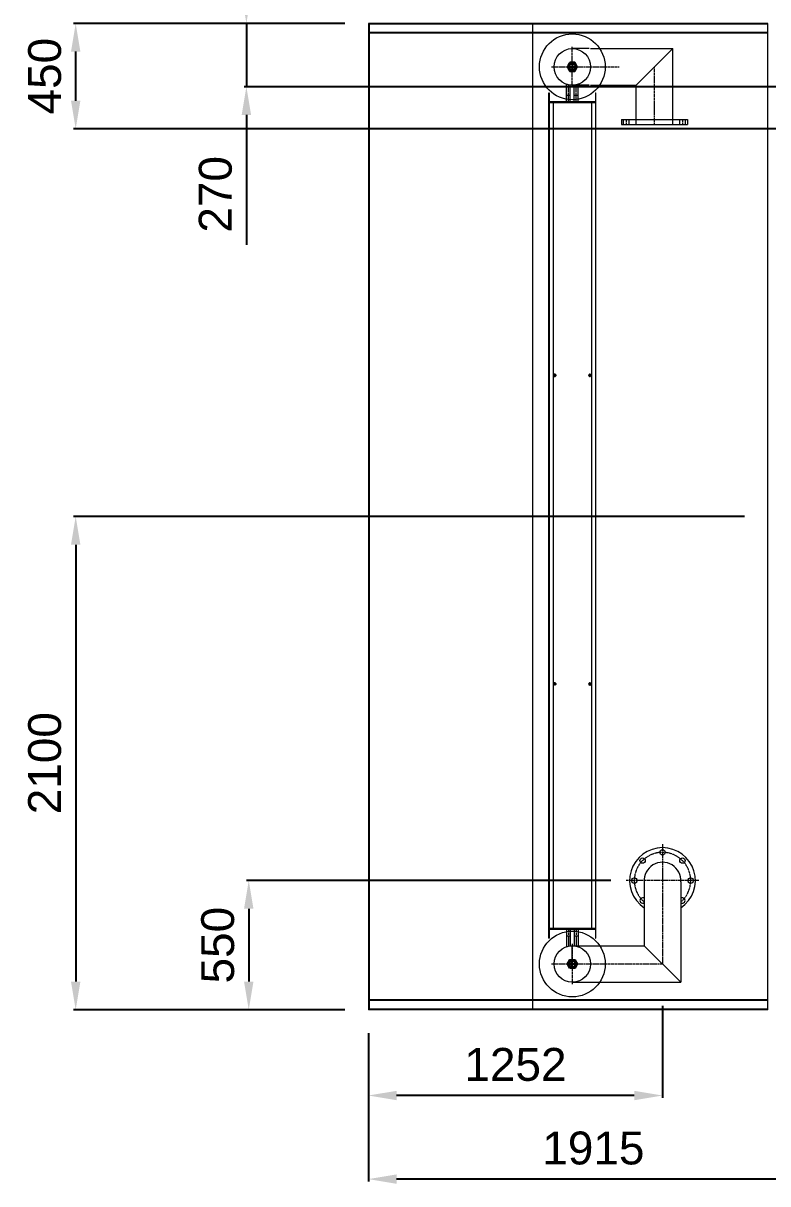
# Model space of a CAD drawing. Header units: millimetres. Extents: x -662582 to 33115, y -140469 to 24125.
# Drawn here: x 9844 to 13013, y 15879 to 20820 of the extents above; entities that cross this region are included whole.
import ezdxf

# ---------------------------------------------------------------- set-up
doc = ezdxf.new("R2010")
doc.units = ezdxf.units.MM
doc.linetypes.add('CENTER', pattern=[2, 1.25, -0.25, 0.25, -0.25])
doc.linetypes.add('HIDDEN', pattern=[0.375, 0.25, -0.125])
doc.styles.get("Standard").update_dxf_attribs({"font": 'arial.ttf'})
doc.dimstyles.new('1.40', dxfattribs={"dimscale": 20, "dimtxt": 1.5, "dimasz": 1, "dimexe": 0.5, "dimexo": 0.5, "dimgap": 0.5, "dimtad": 1, "dimdec": 0, "dimzin": 0, "dimdsep": 46, "dimtxsty": 'Standard', "dimcen": 0, "dimclrd": 2, "dimclre": 2, "dimclrt": 3, "dimadec": 0, "dimazin": 0, "dimtfac": 1, "dimtdec": 0, "dimtmove": 0, "dimatfit": 0, "dimfxl": 1, "dimtolj": 1, "dimtzin": 0, "dimlwd": -1, "dimlwe": -1, "dimarcsym": 0})

# ---------------------------------------------------------------- blocks, each defined once
blk = doc.blocks.new('*D443')
at = {"color": 2, "transparency": 16777216}
for p, q in [((12913.9, 18719.5), (10057.3, 18719.5)), ((10067.3, 18599.5), (10067.3, 16739.5)), ((11213.2, 16619.5), (10057.3, 16619.5))]:
    blk.add_line(p, q, dxfattribs=at)
for points in [[(10047.3, 18599.5), (10087.3, 18599.5), (10067.3, 18719.5)], [(10047.3, 16739.5), (10087.3, 16739.5), (10067.3, 16619.5)]]:
    blk.add_solid(points, dxfattribs=at)
at = {"layer": 'Defpoints', "color": 0, "transparency": 16777216}
for p in [(13013.9, 18719.5), (10067.3, 16619.5), (11313.2, 16619.5)]:
    blk.add_point(p, dxfattribs=at)
at = {"color": 3, "lineweight": 20, "transparency": 16777216, "insert": (9935.8, 17669.5), "char_height": 140, "attachment_point": 5, "rotation": 90}
blk.add_mtext('\\A1;2100', dxfattribs=at)
blk = doc.blocks.new('*D444')
at = {"color": 2, "transparency": 16777216}
for p, q in [((12565.1, 16636.7), (12565.1, 16244.5)), ((11313.2, 16519.5), (11313.2, 16244.5)), ((12445.1, 16254.5), (11433.2, 16254.5))]:
    blk.add_line(p, q, dxfattribs=at)
for points in [[(11433.2, 16274.5), (11433.2, 16234.5), (11313.2, 16254.5)], [(12445.1, 16274.5), (12445.1, 16234.5), (12565.1, 16254.5)]]:
    blk.add_solid(points, dxfattribs=at)
at = {"layer": 'Defpoints', "color": 0, "transparency": 16777216}
for p in [(12565.1, 16736.7), (11313.2, 16619.5), (11313.2, 16254.5)]:
    blk.add_point(p, dxfattribs=at)
at = {"color": 3, "lineweight": 20, "transparency": 16777216, "insert": (11939.2, 16386), "char_height": 140, "attachment_point": 5}
blk.add_mtext('\\A1;1252', dxfattribs=at)
blk = doc.blocks.new('*D445')
at = {"color": 2, "transparency": 16777216}
for p, q in [((12345.1, 17169.9), (10793.9, 17169.9)), ((10803.9, 17049.9), (10803.9, 16739.5)), ((11213.2, 16619.5), (10793.9, 16619.5))]:
    blk.add_line(p, q, dxfattribs=at)
for points in [[(10783.9, 17049.9), (10823.9, 17049.9), (10803.9, 17169.9)], [(10783.9, 16739.5), (10823.9, 16739.5), (10803.9, 16619.5)]]:
    blk.add_solid(points, dxfattribs=at)
at = {"layer": 'Defpoints', "color": 0, "transparency": 16777216}
for p in [(12445.1, 17169.9), (10803.9, 16619.5), (11313.2, 16619.5)]:
    blk.add_point(p, dxfattribs=at)
at = {"color": 3, "lineweight": 20, "transparency": 16777216, "insert": (10672.4, 16894.7), "char_height": 140, "attachment_point": 5, "rotation": 90}
blk.add_mtext('\\A1;550', dxfattribs=at)
blk = doc.blocks.new('*D449')
at = {"color": 2, "transparency": 16777216}
for p, q in [((13228.4, 18405), (13228.4, 15888.6)), ((11313.2, 16519.5), (11313.2, 15888.6)), ((13108.4, 15898.6), (11433.2, 15898.6))]:
    blk.add_line(p, q, dxfattribs=at)
for points in [[(11433.2, 15918.6), (11433.2, 15878.6), (11313.2, 15898.6)], [(13108.4, 15918.6), (13108.4, 15878.6), (13228.4, 15898.6)]]:
    blk.add_solid(points, dxfattribs=at)
at = {"layer": 'Defpoints', "color": 0, "transparency": 16777216}
for p in [(13228.4, 18505), (11313.2, 16619.5), (11313.2, 15898.6)]:
    blk.add_point(p, dxfattribs=at)
at = {"color": 3, "lineweight": 20, "transparency": 16777216, "insert": (12270.8, 16030.1), "char_height": 140, "attachment_point": 5}
blk.add_mtext('\\A1;1915', dxfattribs=at)
blk = doc.blocks.new('*D450')
at = {"color": 2, "transparency": 16777216}
for p, q in [((11313.2, 20919.5), (11313.2, 21344.2)), ((13038.4, 21334.2), (11433.2, 21334.2)), ((13158.4, 20676), (13158.4, 21344.2))]:
    blk.add_line(p, q, dxfattribs=at)
for points in [[(11433.2, 21354.2), (11433.2, 21314.2), (11313.2, 21334.2)], [(13038.4, 21354.2), (13038.4, 21314.2), (13158.4, 21334.2)]]:
    blk.add_solid(points, dxfattribs=at)
at = {"layer": 'Defpoints', "color": 0, "transparency": 16777216}
for p in [(11313.2, 21334.2), (11313.2, 20819.5), (13158.4, 20576)]:
    blk.add_point(p, dxfattribs=at)
at = {"color": 3, "lineweight": 20, "transparency": 16777216, "insert": (12235.8, 21465.7), "char_height": 140, "attachment_point": 5}
blk.add_mtext('\\A1;1845', dxfattribs=at)
blk = doc.blocks.new('*D453')
at = {"color": 2, "transparency": 16777216}
for p, q in [((11313.2, 20919.5), (11313.2, 21819.7)), ((13238.4, 21809.7), (11433.2, 21809.7)), ((13358.4, 20470), (13358.4, 21819.7))]:
    blk.add_line(p, q, dxfattribs=at)
for points in [[(11433.2, 21829.7), (11433.2, 21789.7), (11313.2, 21809.7)], [(13238.4, 21829.7), (13238.4, 21789.7), (13358.4, 21809.7)]]:
    blk.add_solid(points, dxfattribs=at)
at = {"layer": 'Defpoints', "color": 0, "transparency": 16777216}
for p in [(11313.2, 21809.7), (11313.2, 20819.5), (13358.4, 20370)]:
    blk.add_point(p, dxfattribs=at)
at = {"color": 3, "lineweight": 20, "transparency": 16777216, "insert": (12335.8, 21941.2), "char_height": 140, "attachment_point": 5}
blk.add_mtext('\\A1;2045', dxfattribs=at)
blk = doc.blocks.new('*D454')
at = {"color": 2, "transparency": 16777216}
for p, q in [((10793.9, 20939.5), (10793.9, 21059.5)), ((11213.2, 20819.5), (10783.9, 20819.5)), ((10793.9, 20819.5), (10793.9, 20550)), ((13058.4, 20550), (10783.9, 20550)), ((10793.9, 20430), (10793.9, 19876.1))]:
    blk.add_line(p, q, dxfattribs=at)
for points in [[(10773.9, 20939.5), (10813.9, 20939.5), (10793.9, 20819.5)], [(10773.9, 20430), (10813.9, 20430), (10793.9, 20550)]]:
    blk.add_solid(points, dxfattribs=at)
at = {"layer": 'Defpoints', "color": 0, "transparency": 16777216}
for p in [(10793.9, 20819.5), (11313.2, 20819.5), (13158.4, 20550)]:
    blk.add_point(p, dxfattribs=at)
at = {"color": 3, "lineweight": 20, "transparency": 16777216, "insert": (10662.4, 20091.7), "char_height": 140, "attachment_point": 5, "rotation": 90}
blk.add_mtext('\\A1;270', dxfattribs=at)
blk = doc.blocks.new('*D455')
at = {"color": 2, "transparency": 16777216}
for p, q in [((11213.2, 20819.5), (10057.3, 20819.5)), ((10067.3, 20490), (10067.3, 20699.5)), ((13058.4, 20370), (10057.3, 20370))]:
    blk.add_line(p, q, dxfattribs=at)
for points in [[(10047.3, 20699.5), (10087.3, 20699.5), (10067.3, 20819.5)], [(10047.3, 20490), (10087.3, 20490), (10067.3, 20370)]]:
    blk.add_solid(points, dxfattribs=at)
at = {"layer": 'Defpoints', "color": 0, "transparency": 16777216}
for p in [(10067.3, 20819.5), (11313.2, 20819.5), (13158.4, 20370)]:
    blk.add_point(p, dxfattribs=at)
at = {"color": 3, "lineweight": 20, "transparency": 16777216, "insert": (9935.8, 20594.8), "char_height": 140, "attachment_point": 5, "rotation": 90}
blk.add_mtext('\\A1;450', dxfattribs=at)
blk = doc.blocks.new('A$C019E714B')
at = {"color": 1, "linetype": 'CENTER', "ltscale": 0.5}
for p, q in [((0, 20.8), (36, 20.8)), ((18, 0), (18, 41.6))]:
    blk.add_line(p, q, dxfattribs=at)
at = {"ltscale": 0.5}
blk.add_lwpolyline([(0, 10.4), (18, 0), (36, 10.4), (36, 31.2), (18, 41.6), (0, 31.2)], close=True, dxfattribs=at)
for radius in [18, 13]:
    blk.add_circle((18, 20.8), radius, dxfattribs=at)
blk = doc.blocks.new('4')
at = {"lineweight": 20}
for p, q in [((13013.2, 20819.5), (11313.2, 20819.5)), ((11313.2, 20819.5), (11313.2, 16619.5)), ((11316.2, 20819.5), (11316.2, 16619.5)), ((13013.2, 20816.5), (11316.2, 20816.5)), ((12013.2, 16619.5), (12013.2, 20819.5)), ((13013.2, 16619.5), (13013.2, 20819.5)), ((13013.2, 20780.5), (11316.2, 20780.5)), ((13013.2, 20777.5), (11316.2, 20777.5)), ((12642.9, 17164.2), (12642.9, 16736.7)), ((12642.9, 16736.7), (12487.3, 16892.3)), ((13013.2, 16661.5), (11316.2, 16661.5)), ((13013.2, 16658.5), (11316.2, 16658.5)), ((13013.2, 16619.5), (11313.2, 16619.5)), ((13013.2, 16622.5), (11316.2, 16622.5))]:
    blk.add_line(p, q, dxfattribs=at)
at = {"color": 1, "linetype": 'CENTER', "lineweight": 20, "ltscale": 7.5}
for p, q in [((12181.2, 20548.8), (12181.2, 20720.2)), ((12093.2, 20634.5), (12381.2, 20634.5)), ((12531.2, 20388.5), (12531.2, 20634.5)), ((12164.7, 20486.5), (12164.7, 20558.5)), ((12197.7, 20486.5), (12197.7, 20558.5)), ((12411.2, 20388.5), (12411.2, 20410.5)), ((12651.2, 20388.5), (12651.2, 20410.5)), ((12106.2, 19326.2), (12106.2, 19315.5)), ((12256.2, 19326.2), (12256.2, 19315.5)), ((12111.5, 19320.8), (12100.8, 19320.8)), ((12250.8, 19320.8), (12261.5, 19320.8)), ((12111.5, 18007.2), (12100.8, 18007.2)), ((12106.2, 18012.5), (12106.2, 18001.9)), ((12250.8, 18007.2), (12261.5, 18007.2)), ((12256.2, 18012.5), (12256.2, 18001.9)), ((12565.1, 17324.2), (12565.1, 16814.5)), ((12719.4, 17169.9), (12410.8, 17169.9)), ((12164.7, 16962.5), (12164.7, 16890.5)), ((12197.7, 16962.5), (12197.7, 16890.5)), ((12181.2, 16900.2), (12181.2, 16728.8)), ((12093.2, 16814.5), (12565.2, 16814.5))]:
    blk.add_line(p, q, dxfattribs=at)
at = {"lineweight": 20, "ltscale": 7.5}
for p, q in [((12185.2, 20712.5), (12181.2, 20712.3)), ((12252.6, 20712.5), (12181.2, 20712.5)), ((12258.9, 20712.3), (12608.9, 20712.3)), ((12608.9, 20712.3), (12453.4, 20556.7)), ((12608.9, 20388.5), (12608.9, 20712.3)), ((12156.7, 20486.5), (12156.7, 20560.7)), ((12205.7, 20486.5), (12205.7, 20560.7)), ((12081.2, 20524.5), (12083.2, 20524.5)), ((12081.2, 16924.5), (12081.2, 20524.5)), ((12083.2, 20524.5), (12083.2, 20486.5)), ((12156.7, 20514.5), (12172.7, 20514.5)), ((12172.7, 20486.5), (12172.7, 20557.2)), ((12185.2, 20556.5), (12181.2, 20556.7)), ((12252.6, 20556.5), (12181.2, 20556.5)), ((12189.7, 20486.5), (12189.7, 20557.2)), ((12189.7, 20514.5), (12205.7, 20514.5)), ((12258.9, 20556.7), (12453.4, 20556.7)), ((12279.2, 20524.5), (12281.2, 20524.5)), ((12279.2, 20524.5), (12279.2, 20486.5)), ((12281.2, 16924.5), (12281.2, 20524.5)), ((12453.4, 20388.5), (12453.4, 20556.7)), ((12081.2, 20484.5), (12281.2, 20484.5)), ((12081.2, 20482.5), (12281.2, 20482.5)), ((12083.2, 20486.5), (12279.2, 20486.5)), ((12099.2, 20482.5), (12099.2, 16962.5)), ((12263.2, 20482.5), (12263.2, 16962.5)), ((12391.2, 20410.5), (12671.2, 20410.5)), ((12391.2, 20410.5), (12391.2, 20388.5)), ((12399.2, 20388.5), (12399.2, 20410.5)), ((12423.2, 20388.5), (12423.2, 20410.5)), ((12639.2, 20388.5), (12639.2, 20410.5)), ((12663.2, 20388.5), (12663.2, 20410.5)), ((12671.2, 20410.5), (12671.2, 20388.5)), ((12391.2, 20388.5), (12671.2, 20388.5)), ((12487.3, 17164.2), (12487.3, 16892.3)), ((12081.2, 16966.5), (12281.2, 16966.5)), ((12081.2, 16964.5), (12281.2, 16964.5)), ((12083.2, 16962.5), (12279.2, 16962.5)), ((12083.2, 16962.5), (12083.2, 16924.5)), ((12156.7, 16962.5), (12156.7, 16888.3)), ((12172.7, 16962.5), (12172.7, 16891.8)), ((12189.7, 16962.5), (12189.7, 16891.8)), ((12205.7, 16962.5), (12205.7, 16888.3)), ((12279.2, 16962.5), (12279.2, 16924.5)), ((12081.2, 16924.5), (12083.2, 16924.5)), ((12156.7, 16934.5), (12172.7, 16934.5)), ((12189.7, 16934.5), (12205.7, 16934.5)), ((12279.2, 16924.5), (12281.2, 16924.5)), ((12181.2, 16814.5), (12181.2, 16894.5)), ((12181.2, 16892.3), (12487.4, 16892.3)), ((12185.2, 16812.5), (12181.2, 16812.3)), ((12188.4, 16812.5), (12185.2, 16812.5)), ((12181.2, 16736.7), (12642.9, 16736.7))]:
    blk.add_line(p, q, dxfattribs=at)
at = {"color": 6, "linetype": 'HIDDEN', "lineweight": 20, "ltscale": 7.5}
for p, q in [((12083.2, 20482.5), (12083.2, 16962.5)), ((12279.2, 20482.5), (12279.2, 16962.5))]:
    blk.add_line(p, q, dxfattribs=at)
at = {"ltscale": 7.5}
for points in [[(12102.3, 19323.1), (12106.2, 19325.3), (12110, 19323.1), (12110, 19318.6), (12106.2, 19316.3), (12102.3, 19318.6)], [(12260, 19323.1), (12256.2, 19325.3), (12252.3, 19323.1), (12252.3, 19318.6), (12256.2, 19316.3), (12260, 19318.6)], [(12102.3, 18009.4), (12106.2, 18011.7), (12110, 18009.4), (12110, 18004.9), (12106.2, 18002.7), (12102.3, 18004.9)], [(12260, 18009.4), (12256.2, 18011.7), (12252.3, 18009.4), (12252.3, 18004.9), (12256.2, 18002.7), (12260, 18004.9)]]:
    blk.add_lwpolyline(points, close=True, dxfattribs=at)
at = {"lineweight": 20, "ltscale": 7.5}
for centre, radius in [((12181.2, 20634.5), 140), ((12181.2, 20634.5), 77.8), ((12106.2, 19320.8), 4.61), ((12256.2, 19320.8), 4.61), ((12106.2, 18007.2), 4.61), ((12256.2, 18007.2), 4.61), ((12181.2, 16814.5), 140), ((12181.2, 16814.5), 77.8)]:
    blk.add_circle(centre, radius, dxfattribs=at)
at = {"color": 0, "lineweight": 20, "ltscale": 7.5}
for centre in [(12565.1, 17289.9), (12480.3, 17254.8), (12650, 17254.8), (12445.1, 17169.9), (12685.1, 17169.9)]:
    blk.add_circle(centre, 11.5, dxfattribs=at)
for centre, radius, start, end in [((12565.1, 17169.9), 140, 303.755, 236.245), ((12565.1, 17169.9), 78, 355.7947, 184.2053), ((12480.3, 17085.1), 11.5, 52.1093, 307.8907), ((12650, 17085.1), 11.5, 232.1093, 127.8907)]:
    blk.add_arc(centre, radius, start, end, dxfattribs=at)
at = {"color": 1, "linetype": 'CENTER', "lineweight": 20, "ltscale": 7.5}
blk.add_arc((12565.1, 17169.9), 120, 310.4098, 229.5902, dxfattribs=at)
at = {"lineweight": 20, "ltscale": 7.5, "rotation": 270}
blk.add_blockref('A$C019E714B', (12160.4, 20652.5), dxfattribs=at)
at = {"lineweight": 20, "ltscale": 7.5, "xscale": -1, "rotation": 270}
blk.add_blockref('A$C019E714B', (12160.4, 16796.5), dxfattribs=at)

msp = doc.modelspace()

# ---------------------------------------------------------------- block references
msp.add_blockref('4', (0, 0))

# ---------------------------------------------------------------- dimensions: what is measured, and where the dimension line sits
at = {"lineweight": 20}
for base, p1, p2, picture, middle in [((11313.2, 21809.7), (13358.4, 20370), (11313.2, 20819.5), '*D453', (12335.8, 21941.2)), ((11313.2, 21334.2), (13158.4, 20576), (11313.2, 20819.5), '*D450', (12235.8, 21465.7)), ((11313.2, 15898.6), (13228.4, 18505), (11313.2, 16619.5), '*D449', (12270.8, 16030.1)), ((11313.2, 16254.5), (12565.1, 16736.7), (11313.2, 16619.5), '*D444', (11939.2, 16386))]:
    dim = msp.add_linear_dim(base=base, p1=p1, p2=p2, dimstyle='1.40', override={"dimtxt": 7, "dimasz": 6, "dimexo": 5, "dimgap": 3}, dxfattribs=at)
    dim.commit()
    dim.dimension.update_dxf_attribs({"geometry": picture, "text_midpoint": middle})
dim = msp.add_linear_dim(base=(10793.928, 20819.5107), p1=(13158.4137, 20550.0001), p2=(11313.216, 20819.5107), angle=90, dimstyle='1.40', override={"dimtxt": 7, "dimasz": 6, "dimexo": 5, "dimgap": 3}, dxfattribs=at)
dim.commit()
dim.dimension.update_dxf_attribs({"geometry": '*D454', "text_midpoint": (10793.928, 20091.669), "dimtype": 160})
for base, p1, p2, picture, middle in [((10067.2677, 20819.5107), (13158.4137, 20370.0001), (11313.216, 20819.5107), '*D455', (9935.7875, 20594.7554)), ((10067.3, 16619.5), (13013.9, 18719.5), (11313.2, 16619.5), '*D443', (9935.8, 17669.5)), ((10803.9, 16619.5), (12445.1, 17169.9), (11313.2, 16619.5), '*D445', (10672.4, 16894.7))]:
    dim = msp.add_linear_dim(base=base, p1=p1, p2=p2, angle=90, dimstyle='1.40', override={"dimtxt": 7, "dimasz": 6, "dimexo": 5, "dimgap": 3}, dxfattribs=at)
    dim.commit()
    dim.dimension.update_dxf_attribs({"geometry": picture, "text_midpoint": middle})

doc.saveas('drawing.dxf')
